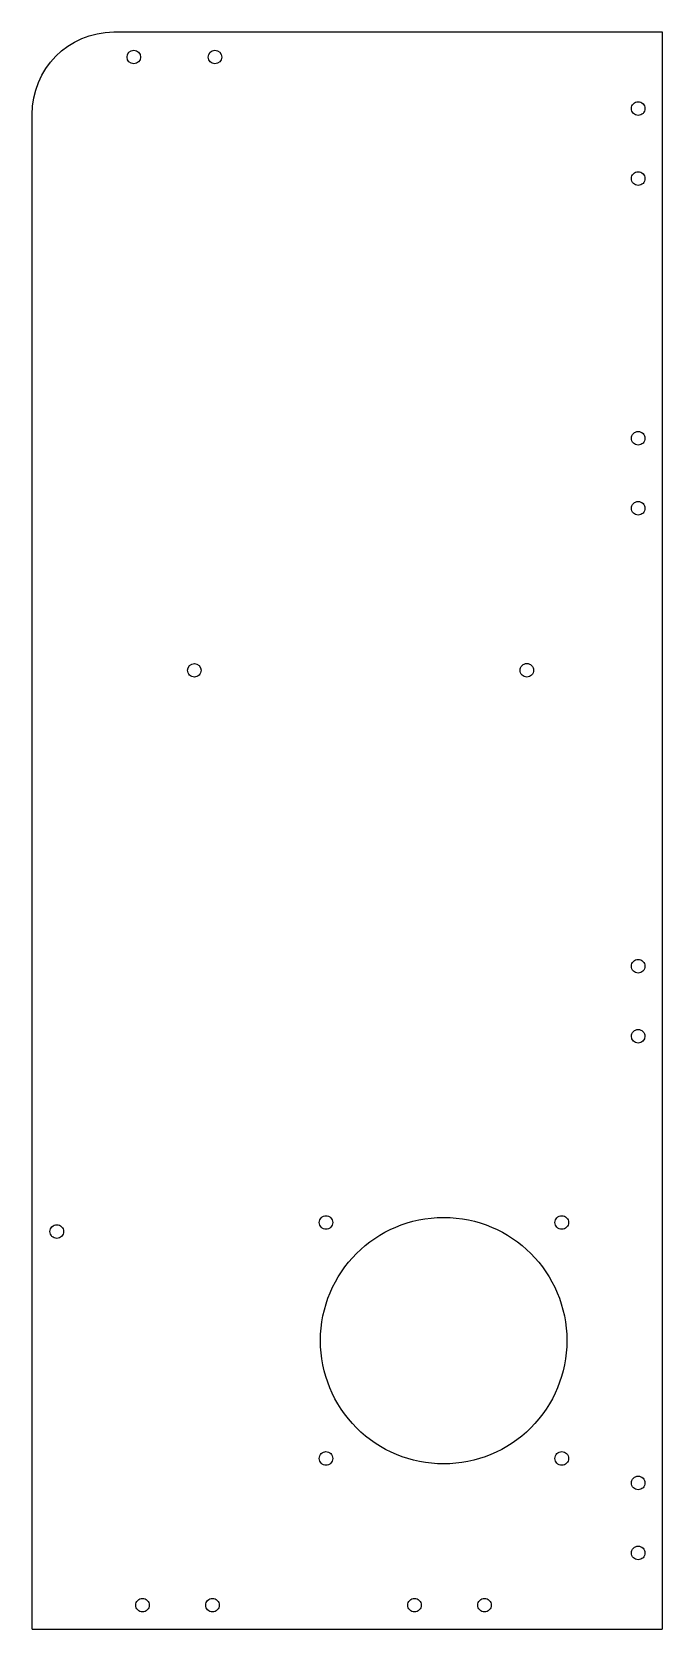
# Model space of a CAD drawing. Extents: x 0 to 191, y 0 to 484.
import ezdxf

# ---------------------------------------------------------------- set-up
doc = ezdxf.new("R2010")
doc.units = 0
doc.layers.get('0').update_dxf_attribs({"linetype": 'CONTINUOUS'})

msp = doc.modelspace()

# ---------------------------------------------------------------- linework, layer by layer
at = {"color": 7}
for points in [[(24.849948, 484.134918), (191.168611, 484.133331), (191.168611, 0.133256)], [(0.132702, 0.134923), (0.132702, 459.134947)], [(0.132702, 0.134923), (191.168611, 0.132277)]]:
    msp.add_lwpolyline(points, dxfattribs=at)
for points in [[(0.132702, 459.134947), (0.054627, 472.863988), (11.120926, 484.056842), (24.849948, 484.134918)], [(28.89158, 476.526444), (28.89158, 477.663554), (29.813391, 478.585365), (30.950504, 478.585368)], [(30.950504, 474.46752), (29.813391, 474.46752), (28.89158, 475.389331), (28.89158, 476.526444)], [(30.950504, 478.585368), (32.087617, 478.585365), (33.009428, 477.663554), (33.009428, 476.526444)], [(33.009428, 476.526444), (33.009428, 475.389331), (32.087617, 474.46752), (30.950504, 474.46752)], [(53.511586, 476.526444), (53.511586, 477.663554), (54.4334, 478.585365), (55.57051, 478.585368)], [(55.57051, 474.46752), (54.4334, 474.46752), (53.511586, 475.389331), (53.511586, 476.526444)], [(55.57051, 478.585368), (56.707623, 478.585365), (57.629434, 477.663554), (57.629434, 476.526444)], [(57.629434, 476.526444), (57.629434, 475.389331), (56.707623, 474.46752), (55.57051, 474.46752)], [(181.87817, 460.913836), (181.87817, 461.458468), (182.094522, 461.980792), (182.479636, 462.365904)], [(182.479636, 459.461771), (182.094522, 459.846883), (181.87817, 460.369207), (181.87817, 460.913836)], [(182.479636, 462.365904), (182.864748, 462.751013), (183.387072, 462.967368), (183.931701, 462.967368)], [(183.931701, 462.967368), (184.476333, 462.967368), (184.998658, 462.751013), (185.383769, 462.365904)], [(185.383769, 462.365904), (185.768883, 461.980792), (185.985236, 461.458468), (185.985236, 460.913836)], [(185.985236, 460.913836), (185.985236, 460.369207), (185.768883, 459.846883), (185.383769, 459.461771)], [(183.931701, 458.860304), (183.387072, 458.860304), (182.864748, 459.076659), (182.479636, 459.461771)], [(185.383769, 459.461771), (184.998658, 459.076659), (184.476333, 458.860304), (183.931701, 458.860304)], [(181.87817, 439.693837), (181.87817, 440.238469), (182.094522, 440.760794), (182.479636, 441.145905)], [(182.479636, 441.145905), (182.864748, 441.531017), (183.387072, 441.747369), (183.931701, 441.747369)], [(183.931701, 441.747369), (184.476333, 441.747369), (184.998658, 441.531017), (185.383769, 441.145905)], [(185.383769, 441.145905), (185.768883, 440.760794), (185.985236, 440.238469), (185.985236, 439.693837)], [(182.479634, 438.24177), (182.094522, 438.626884), (181.87817, 439.149206), (181.87817, 439.693837)], [(183.931701, 437.640306), (183.387072, 437.640303), (182.864748, 437.856658), (182.479634, 438.24177)], [(185.383772, 438.24177), (184.998658, 437.856658), (184.476336, 437.640303), (183.931701, 437.640306)], [(185.985236, 439.693837), (185.985238, 439.149206), (185.768883, 438.626884), (185.383772, 438.24177)], [(182.480763, 362.446902), (182.865878, 362.832014), (183.388202, 363.048369), (183.932831, 363.048366)], [(183.932831, 363.048366), (184.477463, 363.048369), (184.999787, 362.832014), (185.384899, 362.446902)], [(181.879299, 360.994837), (181.879299, 361.539466), (182.095652, 362.061791), (182.480763, 362.446902)], [(182.480763, 359.54277), (182.095652, 359.927881), (181.879299, 360.450206), (181.879299, 360.994837)], [(183.932831, 358.941305), (183.388202, 358.941305), (182.865878, 359.157658), (182.480763, 359.54277)], [(185.384899, 359.54277), (184.999787, 359.157658), (184.477463, 358.941305), (183.932831, 358.941305)], [(185.384899, 362.446902), (185.770011, 362.061791), (185.986366, 361.539466), (185.986366, 360.994837)], [(185.986366, 360.994837), (185.986366, 360.450206), (185.770011, 359.927881), (185.384899, 359.54277)], [(182.480763, 338.322771), (182.095652, 338.707882), (181.879297, 339.230207), (181.879299, 339.774839)], [(181.879299, 339.774839), (181.879299, 340.31947), (182.095652, 340.841792), (182.480763, 341.226906)], [(182.480763, 341.226906), (182.865878, 341.612015), (183.388202, 341.82837), (183.932831, 341.828368)], [(183.932831, 341.828368), (184.477463, 341.82837), (184.999787, 341.612015), (185.384899, 341.226906)], [(185.384899, 341.226906), (185.770011, 340.841792), (185.986366, 340.31947), (185.986366, 339.774839)], [(185.986366, 339.774839), (185.986366, 339.230207), (185.770013, 338.707882), (185.384899, 338.322771)], [(183.932831, 337.721304), (183.3882, 337.721304), (182.865875, 337.937659), (182.480763, 338.322771)], [(185.384899, 338.322771), (184.999787, 337.937659), (184.477463, 337.721304), (183.932831, 337.721304)], [(47.252724, 290.677567), (47.252724, 291.814708), (48.174562, 292.736542), (49.311701, 292.736542)], [(47.855784, 289.22165), (47.469651, 289.607783), (47.252724, 290.131492), (47.252724, 290.677567)], [(49.311701, 292.736542), (50.448841, 292.736542), (51.370678, 291.814708), (51.370678, 290.677567)], [(51.370678, 290.677567), (51.370678, 290.131492), (51.153752, 289.607783), (50.767619, 289.22165)], [(148.083634, 290.681572), (148.083634, 291.227647), (148.30056, 291.751356), (148.686693, 292.137489)], [(148.686693, 289.225655), (148.30056, 289.611788), (148.083634, 290.135497), (148.083634, 290.681572)], [(148.686693, 292.137489), (149.072826, 292.523622), (149.596537, 292.740549), (150.142611, 292.740549)], [(150.142611, 292.740549), (150.688687, 292.740549), (151.212395, 292.523622), (151.598528, 292.137489)], [(151.598528, 292.137489), (151.984661, 291.751356), (152.20159, 291.227647), (152.20159, 290.681572)], [(152.20159, 290.681572), (152.20159, 290.135497), (151.984661, 289.611788), (151.598528, 289.225655)], [(49.311701, 288.618589), (48.765628, 288.618589), (48.241917, 288.835517), (47.855784, 289.22165)], [(50.767619, 289.22165), (50.381486, 288.835517), (49.857775, 288.618589), (49.311701, 288.618589)], [(150.142611, 288.622594), (149.596537, 288.622594), (149.072826, 288.839521), (148.686693, 289.225655)], [(151.598528, 289.225655), (151.212395, 288.839521), (150.688687, 288.622594), (150.142611, 288.622594)], [(181.874301, 200.993816), (181.874301, 201.538447), (182.090654, 202.060772), (182.475768, 202.445886)], [(182.475768, 199.541748), (182.090656, 199.92686), (181.874301, 200.449184), (181.874301, 200.993816)], [(182.475768, 202.445886), (182.86088, 202.831), (183.383204, 203.047353), (183.927836, 203.047353)], [(183.927836, 198.940284), (183.383204, 198.940281), (182.86088, 199.156636), (182.475768, 199.541748)], [(183.927836, 203.047353), (184.472467, 203.047353), (184.994792, 202.831), (185.379906, 202.445886)], [(185.379904, 199.541748), (184.994792, 199.156636), (184.472467, 198.940281), (183.927836, 198.940284)], [(185.98137, 200.993816), (185.98137, 200.449184), (185.765015, 199.92686), (185.379904, 199.541748)], [(185.379906, 202.445886), (185.765018, 202.060772), (185.98137, 201.538447), (185.98137, 200.993816)], [(181.874301, 179.773809), (181.874301, 180.318441), (182.090656, 180.840765), (182.475768, 181.225877)], [(183.927836, 177.720304), (182.79371, 177.720304), (181.874317, 178.639686), (181.874301, 179.773809)], [(182.475768, 181.225877), (182.86088, 181.610991), (183.383204, 181.827344), (183.927836, 181.827344)], [(183.927836, 181.827344), (184.472467, 181.827344), (184.994792, 181.610991), (185.379904, 181.225877)], [(185.98137, 179.773809), (185.981354, 178.639686), (185.061962, 177.720304), (183.927836, 177.720304)], [(185.379904, 181.225877), (185.765015, 180.840765), (185.98137, 180.318441), (185.98137, 179.773809)], [(5.532723, 120.595564), (5.532723, 121.141637), (5.74965, 121.665348), (6.135783, 122.051481)], [(6.135783, 122.051481), (6.521916, 122.437617), (7.045626, 122.654543), (7.591701, 122.654543)], [(7.591701, 122.654543), (8.137776, 122.654543), (8.661486, 122.437617), (9.047619, 122.051481)], [(9.047619, 122.051481), (9.433752, 121.665348), (9.650679, 121.141637), (9.650678, 120.595564)], [(87.188171, 123.344831), (87.188171, 123.889462), (87.404523, 124.411787), (87.789635, 124.796898)], [(87.789635, 121.892763), (87.404523, 122.277877), (87.188171, 122.800199), (87.188171, 123.344831)], [(87.569483, 87.531847), (87.569488, 108.164777), (104.295785, 124.891069), (124.928713, 124.891069)], [(87.789635, 124.796898), (88.174747, 125.18201), (88.697071, 125.398365), (89.241703, 125.398365)], [(89.241703, 121.291296), (88.697071, 121.291299), (88.174747, 121.507651), (87.789635, 121.892763)], [(89.241703, 125.398365), (89.786334, 125.398365), (90.308656, 125.182013), (90.69377, 124.796898)], [(90.69377, 121.892763), (90.308656, 121.507651), (89.786334, 121.291296), (89.241703, 121.291296)], [(90.69377, 124.796898), (91.078882, 124.411787), (91.295237, 123.889462), (91.295234, 123.344831)], [(91.295234, 123.344831), (91.295237, 122.800199), (91.078882, 122.277874), (90.69377, 121.892763)], [(124.928713, 124.891069), (145.561644, 124.891069), (162.287941, 108.164777), (162.287946, 87.531847)], [(158.688163, 123.344831), (158.688163, 123.889462), (158.904518, 124.411787), (159.289629, 124.796898)], [(159.289629, 121.892763), (158.904518, 122.277874), (158.688163, 122.800199), (158.688163, 123.344831)], [(159.289629, 124.796898), (159.674741, 125.182013), (160.197066, 125.398365), (160.741697, 125.398365)], [(160.741697, 121.291296), (160.197066, 121.291296), (159.674741, 121.507651), (159.289629, 121.892763)], [(160.741697, 125.398365), (161.286329, 125.398365), (161.808653, 125.18201), (162.193762, 124.796898)], [(162.193762, 121.892763), (161.808653, 121.507651), (161.286329, 121.291299), (160.741697, 121.291296)], [(162.193762, 124.796898), (162.578874, 124.411787), (162.795229, 123.889462), (162.795229, 123.344831)], [(162.795229, 123.344831), (162.795229, 122.800199), (162.578874, 122.277877), (162.193762, 121.892763)], [(6.135783, 119.139644), (5.74965, 119.525779), (5.532723, 120.049487), (5.532723, 120.595564)], [(7.591701, 118.536584), (7.045626, 118.536584), (6.521916, 118.753511), (6.135783, 119.139644)], [(9.047619, 119.139644), (8.661486, 118.753511), (8.137776, 118.536584), (7.591701, 118.536584)], [(9.650678, 120.595564), (9.650679, 120.049487), (9.433752, 119.525779), (9.047619, 119.139644)], [(98.511742, 61.11487), (91.505528, 68.121087), (87.56948, 77.623561), (87.569483, 87.531847)], [(162.287946, 87.531847), (162.287951, 77.623558), (158.351901, 68.121087), (151.345687, 61.114868)], [(124.928713, 50.172595), (115.020427, 50.172595), (105.517956, 54.108651), (98.511742, 61.11487)], [(151.345687, 61.114868), (144.33947, 54.108648), (134.837002, 50.172595), (124.928713, 50.172595)], [(87.188171, 51.844847), (87.188171, 52.389478), (87.404523, 52.911803), (87.789635, 53.296914)], [(87.789635, 53.296914), (88.174747, 53.682026), (88.697071, 53.898381), (89.241703, 53.898381)], [(89.241703, 53.898381), (89.786334, 53.898381), (90.308656, 53.682029), (90.69377, 53.296914)], [(90.69377, 53.296914), (91.078882, 52.911803), (91.295237, 52.389478), (91.295234, 51.844847)], [(158.688163, 51.844847), (158.688163, 52.389478), (158.904518, 52.911803), (159.289629, 53.296914)], [(159.289629, 53.296914), (159.674741, 53.682029), (160.197066, 53.898381), (160.741697, 53.898381)], [(160.741697, 53.898381), (161.286329, 53.898381), (161.808653, 53.682026), (162.193762, 53.296914)], [(162.193762, 53.296914), (162.578874, 52.911803), (162.795229, 52.389478), (162.795229, 51.844847)], [(87.789635, 50.392781), (87.404523, 50.777893), (87.188171, 51.300215), (87.188171, 51.844847)], [(89.241703, 49.791312), (88.697071, 49.791315), (88.174747, 50.007667), (87.789635, 50.392781)], [(90.69377, 50.392779), (90.308656, 50.007667), (89.786334, 49.791312), (89.241703, 49.791312)], [(91.295234, 51.844847), (91.295237, 51.300215), (91.078882, 50.77789), (90.69377, 50.392779)], [(159.289629, 50.392779), (158.904518, 50.77789), (158.688163, 51.300215), (158.688163, 51.844847)], [(160.741697, 49.791312), (160.197066, 49.791312), (159.674741, 50.007667), (159.289629, 50.392779)], [(162.193762, 50.392781), (161.808653, 50.007667), (161.286329, 49.791315), (160.741697, 49.791312)], [(162.795229, 51.844847), (162.795229, 51.300215), (162.578874, 50.777893), (162.193762, 50.392781)], [(181.87927, 44.414839), (181.87927, 44.95947), (182.095623, 45.481795), (182.480734, 45.866906)], [(182.480734, 42.962771), (182.095623, 43.347882), (181.87927, 43.870207), (181.87927, 44.414839)], [(182.480734, 45.866906), (182.865846, 46.252021), (183.388173, 46.468373), (183.932802, 46.468373)], [(183.932802, 46.468373), (184.477434, 46.468373), (184.999758, 46.252018), (185.38487, 45.866906)], [(185.38487, 45.866906), (185.769981, 45.481795), (185.986334, 44.95947), (185.986334, 44.414839)], [(185.986334, 44.414839), (185.986334, 43.870207), (185.769981, 43.347885), (185.38487, 42.962771)], [(183.932802, 42.361304), (183.388173, 42.361304), (182.865846, 42.577659), (182.480734, 42.962771)], [(185.38487, 42.962771), (184.999758, 42.577659), (184.477434, 42.361307), (183.932802, 42.361304)], [(181.87927, 23.194869), (181.87927, 23.739487), (182.095623, 24.261828), (182.480734, 24.646929)], [(182.480734, 24.646929), (182.865846, 25.03203), (183.388173, 25.248406), (183.932802, 25.248406)], [(183.932802, 25.248406), (184.477434, 25.248406), (184.999758, 25.03203), (185.38487, 24.646929)], [(185.38487, 24.646929), (185.769981, 24.261828), (185.986334, 23.739487), (185.986334, 23.194869)], [(182.480734, 21.742783), (182.095623, 22.12791), (181.87927, 22.650224), (181.87927, 23.194869)], [(183.932802, 21.141332), (183.388173, 21.141332), (182.865846, 21.357682), (182.480734, 21.742783)], [(185.38487, 21.742783), (184.999758, 21.357682), (184.477434, 21.141332), (183.932802, 21.141332)], [(185.986334, 23.194869), (185.986334, 22.650224), (185.769981, 22.12791), (185.38487, 21.742783)], [(31.533286, 7.383581), (31.533286, 7.928199), (31.749639, 8.450539), (32.13475, 8.83564)], [(32.13475, 5.931521), (31.749639, 6.316622), (31.533286, 6.838936), (31.533286, 7.383581)], [(32.13475, 8.83564), (32.519862, 9.220768), (33.042186, 9.437118), (33.586818, 9.437118)], [(33.586818, 5.330043), (33.042186, 5.330043), (32.519862, 5.546393), (32.13475, 5.931521)], [(33.586818, 9.437118), (34.131447, 9.437118), (34.653772, 9.220768), (35.038883, 8.83564)], [(35.038883, 5.931521), (34.653772, 5.546393), (34.131447, 5.330043), (33.586818, 5.330043)], [(35.038883, 8.83564), (35.423995, 8.450539), (35.64035, 7.928199), (35.640347, 7.383581)], [(35.640347, 7.383581), (35.64035, 6.838936), (35.423995, 6.316622), (35.038883, 5.931521)], [(52.753285, 7.383581), (52.753285, 7.928199), (52.969637, 8.450539), (53.354749, 8.83564)], [(53.354749, 5.931494), (52.969637, 6.316622), (52.753285, 6.838936), (52.753285, 7.383581)], [(53.354749, 8.83564), (53.739863, 9.220768), (54.262185, 9.437118), (54.806817, 9.437118)], [(54.806817, 5.330043), (54.262185, 5.330043), (53.739863, 5.546393), (53.354749, 5.931494)], [(54.806817, 9.437118), (55.351448, 9.437118), (55.873773, 9.220768), (56.258882, 8.83564)], [(56.258882, 5.931521), (55.873773, 5.546393), (55.351448, 5.330043), (54.806817, 5.330043)], [(56.258882, 8.83564), (56.643996, 8.450539), (56.860349, 7.928199), (56.860349, 7.383581)], [(56.860349, 7.383581), (56.860349, 6.838936), (56.643996, 6.316622), (56.258882, 5.931521)], [(114.034283, 7.383581), (114.034283, 7.928199), (114.250635, 8.450539), (114.635749, 8.83564)], [(114.635749, 5.931521), (114.250635, 6.316622), (114.034283, 6.838936), (114.034283, 7.383581)], [(114.635749, 8.83564), (115.020861, 9.220768), (115.543183, 9.437118), (116.087815, 9.437118)], [(116.087815, 5.330043), (115.543183, 5.330043), (115.020861, 5.546393), (114.635749, 5.931521)], [(116.087815, 9.437118), (116.632446, 9.437118), (117.154771, 9.220768), (117.539882, 8.83564)], [(117.539882, 5.931494), (117.154771, 5.546393), (116.632446, 5.330043), (116.087815, 5.330043)], [(117.539882, 8.83564), (117.924994, 8.450539), (118.141349, 7.928199), (118.141349, 7.383581)], [(118.141349, 7.383581), (118.141349, 6.838936), (117.924994, 6.316622), (117.539882, 5.931494)], [(135.254284, 7.383581), (135.254284, 7.928199), (135.470637, 8.450539), (135.855748, 8.83564)], [(135.855748, 5.931521), (135.470637, 6.316622), (135.254284, 6.838936), (135.254284, 7.383581)], [(135.855748, 8.83564), (136.24086, 9.220768), (136.763184, 9.437118), (137.307816, 9.437118)], [(137.307816, 5.330043), (136.763184, 5.330043), (136.24086, 5.546393), (135.855748, 5.931521)], [(137.307816, 9.437118), (137.852448, 9.437118), (138.374769, 9.220768), (138.759881, 8.83564)], [(138.759881, 5.931521), (138.374769, 5.546393), (137.852448, 5.330043), (137.307816, 5.330043)], [(138.759881, 8.83564), (139.144993, 8.450539), (139.361345, 7.928199), (139.361345, 7.383581)], [(139.361345, 7.383581), (139.361345, 6.838936), (139.144993, 6.316622), (138.759881, 5.931521)]]:
    msp.add_open_spline(points, degree=3, dxfattribs=at)

doc.saveas('drawing.dxf')
